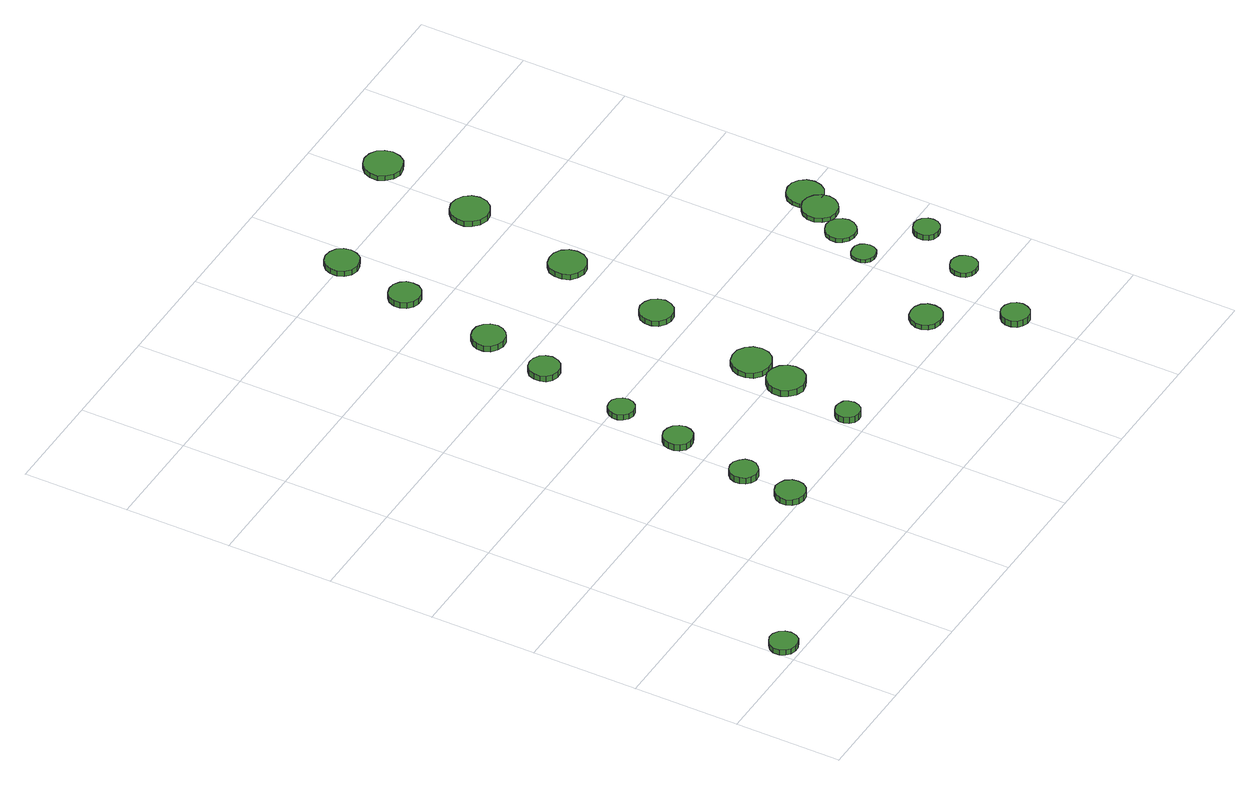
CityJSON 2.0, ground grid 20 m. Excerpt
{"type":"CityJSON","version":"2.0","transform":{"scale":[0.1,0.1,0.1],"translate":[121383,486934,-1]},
"CityObjects":{
"tree1":{"type":"SolitaryVegetationObject","attributes":{"function":"something"},"geometry":[{"type":"MultiSurface","lod":"1","boundaries":[[[0,1,2,3,4,5,6,7,8,9,10,11,12,13,14]],[[15,16,17,18,19,20,21,22,23,24,25,26,27,28,29]],[[0,29,28,1]],[[1,28,27,2]],[[2,27,26,3]],[[3,26,25,4]],[[4,25,24,5]],[[5,24,23,6]],[[6,23,22,7]],[[7,22,21,8]],[[8,21,20,9]],[[9,20,19,10]],[[10,19,18,11]],[[11,18,17,12]],[[12,17,16,13]],[[13,16,15,14]],[[14,15,29,0]]]}]},
"tree2":{"type":"SolitaryVegetationObject","attributes":{"function":"something"},"geometry":[{"type":"MultiSurface","lod":"1","boundaries":[[[30,31,32,33,34,35,36,37,38,39,40,41,42,43,44]],[[45,46,47,48,49,50,51,52,53,54,55,56,57,58,59]],[[30,59,58,31]],[[31,58,57,32]],[[32,57,56,33]],[[33,56,55,34]],[[34,55,54,35]],[[35,54,53,36]],[[36,53,52,37]],[[37,52,51,38]],[[38,51,50,39]],[[39,50,49,40]],[[40,49,48,41]],[[41,48,47,42]],[[42,47,46,43]],[[43,46,45,44]],[[44,45,59,30]]]}]},
"tree3":{"type":"SolitaryVegetationObject","attributes":{"function":"something"},"geometry":[{"type":"MultiSurface","lod":"1","boundaries":[[[60,61,62,63,64,65,66,67,68,69,70,71,72,73,74]],[[75,76,77,78,79,80,81,82,83,84,85,86,87,88,89]],[[60,89,88,61]],[[61,88,87,62]],[[62,87,86,63]],[[63,86,85,64]],[[64,85,84,65]],[[65,84,83,66]],[[66,83,82,67]],[[67,82,81,68]],[[68,81,80,69]],[[69,80,79,70]],[[70,79,78,71]],[[71,78,77,72]],[[72,77,76,73]],[[73,76,75,74]],[[74,75,89,60]]]}]},
"tree4":{"type":"SolitaryVegetationObject","attributes":{"function":"something"},"geometry":[{"type":"MultiSurface","lod":"1","boundaries":[[[90,91,92,93,94,95,96,97,98,99,100,101,102,103,104]],[[105,106,107,108,109,110,111,112,113,114,115,116,117,118,119]],[[90,119,118,91]],[[91,118,117,92]],[[92,117,116,93]],[[93,116,115,94]],[[94,115,114,95]],[[95,114,113,96]],[[96,113,112,97]],[[97,112,111,98]],[[98,111,110,99]],[[99,110,109,100]],[[100,109,108,101]],[[101,108,107,102]],[[102,107,106,103]],[[103,106,105,104]],[[104,105,119,90]]]}]},
"tree5":{"type":"SolitaryVegetationObject","attributes":{"function":"something"},"geometry":[{"type":"MultiSurface","lod":"1","boundaries":[[[120,121,122,123,124,125,126,127,128,129,130,131,132,133,134]],[[135,136,137,138,139,140,141,142,143,144,145,146,147,148,149]],[[120,149,148,121]],[[121,148,147,122]],[[122,147,146,123]],[[123,146,145,124]],[[124,145,144,125]],[[125,144,143,126]],[[126,143,142,127]],[[127,142,141,128]],[[128,141,140,129]],[[129,140,139,130]],[[130,139,138,131]],[[131,138,137,132]],[[132,137,136,133]],[[133,136,135,134]],[[134,135,149,120]]]}]},
"tree6":{"type":"SolitaryVegetationObject","attributes":{"function":"something"},"geometry":[{"type":"MultiSurface","lod":"1","boundaries":[[[150,151,152,153,154,155,156,157,158,159,160,161,162,163,164]],[[165,166,167,168,169,170,171,172,173,174,175,176,177,178,179]],[[150,179,178,151]],[[151,178,177,152]],[[152,177,176,153]],[[153,176,175,154]],[[154,175,174,155]],[[155,174,173,156]],[[156,173,172,157]],[[157,172,171,158]],[[158,171,170,159]],[[159,170,169,160]],[[160,169,168,161]],[[161,168,167,162]],[[162,167,166,163]],[[163,166,165,164]],[[164,165,179,150]]]}]},
"tree7":{"type":"SolitaryVegetationObject","attributes":{"function":"something"},"geometry":[{"type":"MultiSurface","lod":"1","boundaries":[[[180,181,182,183,184,185,186,187,188,189,190,191,192,193,194]],[[195,196,197,198,199,200,201,202,203,204,205,206,207,208,209]],[[180,209,208,181]],[[181,208,207,182]],[[182,207,206,183]],[[183,206,205,184]],[[184,205,204,185]],[[185,204,203,186]],[[186,203,202,187]],[[187,202,201,188]],[[188,201,200,189]],[[189,200,199,190]],[[190,199,198,191]],[[191,198,197,192]],[[192,197,196,193]],[[193,196,195,194]],[[194,195,209,180]]]}]},
"tree8":{"type":"SolitaryVegetationObject","attributes":{"function":"something"},"geometry":[{"type":"MultiSurface","lod":"1","boundaries":[[[210,211,212,213,214,215,216,217,218,219,220,221,222,223,224]],[[225,226,227,228,229,230,231,232,233,234,235,236,237,238,239]],[[210,239,238,211]],[[211,238,237,212]],[[212,237,236,213]],[[213,236,235,214]],[[214,235,234,215]],[[215,234,233,216]],[[216,233,232,217]],[[217,232,231,218]],[[218,231,230,219]],[[219,230,229,220]],[[220,229,228,221]],[[221,228,227,222]],[[222,227,226,223]],[[223,226,225,224]],[[224,225,239,210]]]}]},
"tree9":{"type":"SolitaryVegetationObject","attributes":{"function":"something"},"geometry":[{"type":"MultiSurface","lod":"1","boundaries":[[[240,241,242,243,244,245,246,247,248,249,250,251,252,253,254]],[[255,256,257,258,259,260,261,262,263,264,265,266,267,268,269]],[[240,269,268,241]],[[241,268,267,242]],[[242,267,266,243]],[[243,266,265,244]],[[244,265,264,245]],[[245,264,263,246]],[[246,263,262,247]],[[247,262,261,248]],[[248,261,260,249]],[[249,260,259,250]],[[250,259,258,251]],[[251,258,257,252]],[[252,257,256,253]],[[253,256,255,254]],[[254,255,269,240]]]}]},
"tree10":{"type":"SolitaryVegetationObject","attributes":{"function":"something"},"geometry":[{"type":"MultiSurface","lod":"1","boundaries":[[[270,271,272,273,274,275,276,277,278,279,280,281,282,283,284]],[[285,286,287,288,289,290,291,292,293,294,295,296,297,298,299]],[[270,299,298,271]],[[271,298,297,272]],[[272,297,296,273]],[[273,296,295,274]],[[274,295,294,275]],[[275,294,293,276]],[[276,293,292,277]],[[277,292,291,278]],[[278,291,290,279]],[[279,290,289,280]],[[280,289,288,281]],[[281,288,287,282]],[[282,287,286,283]],[[283,286,285,284]],[[284,285,299,270]]]}]},
"tree11":{"type":"SolitaryVegetationObject","attributes":{"function":"something"},"geometry":[{"type":"MultiSurface","lod":"1","boundaries":[[[300,301,302,303,304,305,306,307,308,309,310,311,312,313,314]],[[315,316,317,318,319,320,321,322,323,324,325,326,327,328,329]],[[300,329,328,301]],[[301,328,327,302]],[[302,327,326,303]],[[303,326,325,304]],[[304,325,324,305]],[[305,324,323,306]],[[306,323,322,307]],[[307,322,321,308]],[[308,321,320,309]],[[309,320,319,310]],[[310,319,318,311]],[[311,318,317,312]],[[312,317,316,313]],[[313,316,315,314]],[[314,315,329,300]]]}]},
"tree12":{"type":"SolitaryVegetationObject","attributes":{"function":"something"},"geometry":[{"type":"MultiSurface","lod":"1","boundaries":[[[330,331,332,333,334,335,336,337,338,339,340,341,342,343,344]],[[345,346,347,348,349,350,351,352,353,354,355,356,357,358,359]],[[330,359,358,331]],[[331,358,357,332]],[[332,357,356,333]],[[333,356,355,334]],[[334,355,354,335]],[[335,354,353,336]],[[336,353,352,337]],[[337,352,351,338]],[[338,351,350,339]],[[339,350,349,340]],[[340,349,348,341]],[[341,348,347,342]],[[342,347,346,343]],[[343,346,345,344]],[[344,345,359,330]]]}]},
"tree13":{"type":"SolitaryVegetationObject","attributes":{"function":"something"},"geometry":[{"type":"MultiSurface","lod":"1","boundaries":[[[360,361,362,363,364,365,366,367,368,369,370,371,372,373,374]],[[375,376,377,378,379,380,381,382,383,384,385,386,387,388,389]],[[360,389,388,361]],[[361,388,387,362]],[[362,387,386,363]],[[363,386,385,364]],[[364,385,384,365]],[[365,384,383,366]],[[366,383,382,367]],[[367,382,381,368]],[[368,381,380,369]],[[369,380,379,370]],[[370,379,378,371]],[[371,378,377,372]],[[372,377,376,373]],[[373,376,375,374]],[[374,375,389,360]]]}]},
"tree14":{"type":"SolitaryVegetationObject","attributes":{"function":"something"},"geometry":[{"type":"MultiSurface","lod":"1","boundaries":[[[390,391,392,393,394,395,396,397,398,399,400,401,402,403,404]],[[405,406,407,408,409,410,411,412,413,414,415,416,417,418,419]],[[390,419,418,391]],[[391,418,417,392]],[[392,417,416,393]],[[393,416,415,394]],[[394,415,414,395]],[[395,414,413,396]],[[396,413,412,397]],[[397,412,411,398]],[[398,411,410,399]],[[399,410,409,400]],[[400,409,408,401]],[[401,408,407,402]],[[402,407,406,403]],[[403,406,405,404]],[[404,405,419,390]]]}]},
"tree15":{"type":"SolitaryVegetationObject","attributes":{"function":"something"},"geometry":[{"type":"MultiSurface","lod":"1","boundaries":[[[420,421,422,423,424,425,426,427,428,429,430,431,432,433,434]],[[435,436,437,438,439,440,441,442,443,444,445,446,447,448,449]],[[420,449,448,421]],[[421,448,447,422]],[[422,447,446,423]],[[423,446,445,424]],[[424,445,444,425]],[[425,444,443,426]],[[426,443,442,427]],[[427,442,441,428]],[[428,441,440,429]],[[429,440,439,430]],[[430,439,438,431]],[[431,438,437,432]],[[432,437,436,433]],[[433,436,435,434]],[[434,435,449,420]]]}]},
"tree16":{"type":"SolitaryVegetationObject","attributes":{"function":"something"},"geometry":[{"type":"MultiSurface","lod":"1","boundaries":[[[450,451,452,453,454,455,456,457,458,459,460,461,462,463,464]],[[465,466,467,468,469,470,471,472,473,474,475,476,477,478,479]],[[450,479,478,451]],[[451,478,477,452]],[[452,477,476,453]],[[453,476,475,454]],[[454,475,474,455]],[[455,474,473,456]],[[456,473,472,457]],[[457,472,471,458]],[[458,471,470,459]],[[459,470,469,460]],[[460,469,468,461]],[[461,468,467,462]],[[462,467,466,463]],[[463,466,465,464]],[[464,465,479,450]]]}]},
"tree17":{"type":"SolitaryVegetationObject","attributes":{"function":"something"},"geometry":[{"type":"MultiSurface","lod":"1","boundaries":[[[480,481,482,483,484,485,486,487,488,489,490,491,492,493,494]],[[495,496,497,498,499,500,501,502,503,504,505,506,507,508,509]],[[480,509,508,481]],[[481,508,507,482]],[[482,507,506,483]],[[483,506,505,484]],[[484,505,504,485]],[[485,504,503,486]],[[486,503,502,487]],[[487,502,501,488]],[[488,501,500,489]],[[489,500,499,490]],[[490,499,498,491]],[[491,498,497,492]],[[492,497,496,493]],[[493,496,495,494]],[[494,495,509,480]]]}]},
"tree18":{"type":"SolitaryVegetationObject","attributes":{"function":"something"},"geometry":[{"type":"MultiSurface","lod":"1","boundaries":[[[510,511,512,513,514,515,516,517,518,519,520,521,522,523,524]],[[525,526,527,528,529,530,531,532,533,534,535,536,537,538,539]],[[510,539,538,511]],[[511,538,537,512]],[[512,537,536,513]],[[513,536,535,514]],[[514,535,534,515]],[[515,534,533,516]],[[516,533,532,517]],[[517,532,531,518]],[[518,531,530,519]],[[519,530,529,520]],[[520,529,528,521]],[[521,528,527,522]],[[522,527,526,523]],[[523,526,525,524]],[[524,525,539,510]]]}]},
"tree19":{"type":"SolitaryVegetationObject","attributes":{"function":"something"},"geometry":[{"type":"MultiSurface","lod":"1","boundaries":[[[540,541,542,543,544,545,546,547,548,549,550,551,552,553,554]],[[555,556,557,558,559,560,561,562,563,564,565,566,567,568,569]],[[540,569,568,541]],[[541,568,567,542]],[[542,567,566,543]],[[543,566,565,544]],[[544,565,564,545]],[[545,564,563,546]],[[546,563,562,547]],[[547,562,561,548]],[[548,561,560,549]],[[549,560,559,550]],[[550,559,558,551]],[[551,558,557,552]],[[552,557,556,553]],[[553,556,555,554]],[[554,555,569,540]]]}]},
"tree20":{"type":"SolitaryVegetationObject","attributes":{"function":"something"},"geometry":[{"type":"MultiSurface","lod":"1","boundaries":[[[570,571,572,573,574,575,576,577,578,579,580,581,582,583,584]],[[585,586,587,588,589,590,591,592,593,594,595,596,597,598,599]],[[570,599,598,571]],[[571,598,597,572]],[[572,597,596,573]],[[573,596,595,574]],[[574,595,594,575]],[[575,594,593,576]],[[576,593,592,577]],[[577,592,591,578]],[[578,591,590,579]],[[579,590,589,580]],[[580,589,588,581]],[[581,588,587,582]],[[582,587,586,583]],[[583,586,585,584]],[[584,585,599,570]]]}]},
"tree21":{"type":"SolitaryVegetationObject","attributes":{"function":"something"},"geometry":[{"type":"MultiSurface","lod":"1","boundaries":[[[600,601,602,603,604,605,606,607,608,609,610,611,612,613,614]],[[615,616,617,618,619,620,621,622,623,624,625,626,627,628,629]],[[600,629,628,601]],[[601,628,627,602]],[[602,627,626,603]],[[603,626,625,604]],[[604,625,624,605]],[[605,624,623,606]],[[606,623,622,607]],[[607,622,621,608]],[[608,621,620,609]],[[609,620,619,610]],[[610,619,618,611]],[[611,618,617,612]],[[612,617,616,613]],[[613,616,615,614]],[[614,615,629,600]]]}]},
"tree22":{"type":"SolitaryVegetationObject","attributes":{"function":"something"},"geometry":[{"type":"MultiSurface","lod":"1","boundaries":[[[630,631,632,633,634,635,636,637,638,639,640,641,642,643,644]],[[645,646,647,648,649,650,651,652,653,654,655,656,657,658,659]],[[630,659,658,631]],[[631,658,657,632]],[[632,657,656,633]],[[633,656,655,634]],[[634,655,654,635]],[[635,654,653,636]],[[636,653,652,637]],[[637,652,651,638]],[[638,651,650,639]],[[639,650,649,640]],[[640,649,648,641]],[[641,648,647,642]],[[642,647,646,643]],[[643,646,645,644]],[[644,645,659,630]]]}]},
"tree23":{"type":"SolitaryVegetationObject","attributes":{"function":"something"},"geometry":[{"type":"MultiSurface","lod":"1","boundaries":[[[660,661,662,663,664,665,666,667,668,669,670,671,672,673,674]],[[675,676,677,678,679,680,681,682,683,684,685,686,687,688,689]],[[660,689,688,661]],[[661,688,687,662]],[[662,687,686,663]],[[663,686,685,664]],[[664,685,684,665]],[[665,684,683,666]],[[666,683,682,667]],[[667,682,681,668]],[[668,681,680,669]],[[669,680,679,670]],[[670,679,678,671]],[[671,678,677,672]],[[672,677,676,673]],[[673,676,675,674]],[[674,675,689,660]]]}]},
"tree24":{"type":"SolitaryVegetationObject","attributes":{"function":"something"},"geometry":[{"type":"MultiSurface","lod":"1","boundaries":[[[690,691,692,693,694,695,696,697,698,699,700,701,702,703,704]],[[705,706,707,708,709,710,711,712,713,714,715,716,717,718,719]],[[690,719,718,691]],[[691,718,717,692]],[[692,717,716,693]],[[693,716,715,694]],[[694,715,714,695]],[[695,714,713,696]],[[696,713,712,697]],[[697,712,711,698]],[[698,711,710,699]],[[699,710,709,700]],[[700,709,708,701]],[[701,708,707,702]],[[702,707,706,703]],[[703,706,705,704]],[[704,705,719,690]]]}]}
},
"vertices":[
[53,35,17],[51,45,17],[45,54,17],[35,60,17],[24,61,17],[14,57,17],[6,50,17],[1,40,17],[1,29,17],[6,19,17],[14,12,17],[24,9,17],[35,10,17],[45,15,17],[51,24,17],[51,24,6],[45,15,6],[35,10,6],[24,9,6],[14,12,6],[6,19,6],[1,29,6],[1,40,6],[6,50,6],[14,57,6],[24,61,6],[35,60,6],[45,54,6],[51,45,6],[53,35,6],
[408,218,27],[406,229,27],[399,239,27],[389,244,27],[378,246,27],[367,242,27],[358,234,27],[353,224,27],[353,212,27],[358,202,27],[367,194,27],[378,190,27],[389,192,27],[399,197,27],[406,207,27],[406,207,15],[399,197,15],[389,192,15],[378,190,15],[367,194,15],[358,202,15],[353,212,15],[353,224,15],[358,234,15],[367,242,15],[378,246,15],[389,244,15],[399,239,15],[406,229,15],[408,218,15],
[422,318,23],[420,329,23],[413,337,23],[404,343,23],[393,344,23],[383,341,23],[375,333,23],[371,323,23],[371,313,23],[375,303,23],[383,296,23],[393,292,23],[404,293,23],[413,299,23],[420,308,23],[420,308,10],[413,299,10],[404,293,10],[393,292,10],[383,296,10],[375,303,10],[371,313,10],[371,323,10],[375,333,10],[383,341,10],[393,344,10],[404,343,10],[413,337,10],[420,329,10],[422,318,10],
[452,464,19],[450,475,19],[443,484,19],[433,489,19],[422,491,19],[411,487,19],[403,480,19],[399,469,19],[399,458,19],[403,448,19],[411,440,19],[422,437,19],[433,438,19],[443,443,19],[450,453,19],[450,453,6],[443,443,6],[433,438,6],[422,437,6],[411,440,6],[403,448,6],[399,458,6],[399,469,6],[403,480,6],[411,487,6],[422,491,6],[433,489,6],[443,484,6],[450,475,6],[452,464,6],
[472,588,17],[470,598,17],[464,606,17],[456,611,17],[446,612,17],[436,609,17],[429,602,17],[425,593,17],[425,583,17],[429,574,17],[436,567,17],[446,564,17],[456,565,17],[464,570,17],[470,578,17],[470,578,6],[464,570,6],[456,565,6],[446,564,6],[436,567,6],[429,574,6],[425,583,6],[425,593,6],[429,602,6],[436,609,6],[446,612,6],[456,611,6],[464,606,6],[470,598,6],[472,588,6],
[647,241,23],[645,250,23],[640,258,23],[631,262,23],[622,263,23],[613,260,23],[606,254,23],[602,246,23],[602,236,23],[606,228,23],[613,221,23],[622,218,23],[631,219,23],[640,224,23],[645,232,23],[645,232,10],[640,224,10],[631,219,10],[622,218,10],[613,221,10],[606,228,10],[602,236,10],[602,246,10],[606,254,10],[613,260,10],[622,263,10],[631,262,10],[640,258,10],[645,250,10],[647,241,10],
[508,757,18],[505,769,18],[499,778,18],[488,784,18],[476,785,18],[465,782,18],[456,774,18],[452,763,18],[452,751,18],[456,740,18],[465,732,18],[476,729,18],[488,730,18],[499,736,18],[505,745,18],[505,745,6],[499,736,6],[488,730,6],[476,729,6],[465,732,6],[456,740,6],[452,751,6],[452,763,6],[456,774,6],[465,782,6],[476,785,6],[488,784,6],[499,778,6],[505,769,6],[508,757,6],
[687,378,19],[684,392,19],[675,404,19],[662,411,19],[648,413,19],[634,408,19],[623,398,19],[617,385,19],[617,370,19],[623,357,19],[634,347,19],[648,342,19],[662,344,19],[675,351,19],[684,363,19],[684,363,6],[675,351,6],[662,344,6],[648,342,6],[634,347,6],[623,357,6],[617,370,6],[617,385,6],[623,398,6],[634,408,6],[648,413,6],[662,411,6],[675,404,6],[684,392,6],[687,378,6],
[537,881,18],[534,894,18],[527,904,18],[516,911,18],[503,912,18],[491,908,18],[481,899,18],[476,888,18],[476,875,18],[481,863,18],[491,855,18],[503,851,18],[516,852,18],[527,859,18],[534,869,18],[534,869,6],[527,859,6],[516,852,6],[503,851,6],[491,855,6],[481,863,6],[476,875,6],[476,888,6],[481,899,6],[491,908,6],[503,912,6],[516,911,6],[527,904,6],[534,894,6],[537,881,6],
[704,454,17],[701,469,17],[692,481,17],[679,489,17],[664,490,17],[649,486,17],[638,475,17],[632,462,17],[632,447,17],[638,433,17],[649,423,17],[664,418,17],[679,420,17],[692,427,17],[701,439,17],[701,439,6],[692,427,6],[679,420,6],[664,418,6],[649,423,6],[638,433,6],[632,447,6],[632,462,6],[638,475,6],[649,486,6],[664,490,6],[679,489,6],[692,481,6],[701,469,6],[704,454,6],
[567,1064,18],[565,1076,18],[558,1085,18],[547,1092,18],[535,1093,18],[523,1089,18],[514,1081,18],[509,1070,18],[509,1058,18],[514,1047,18],[523,1038,18],[535,1035,18],[547,1036,18],[558,1042,18],[565,1052,18],[565,1052,6],[558,1042,6],[547,1036,6],[535,1035,6],[523,1038,6],[514,1047,6],[509,1058,6],[509,1070,6],[514,1081,6],[523,1089,6],[535,1093,6],[547,1092,6],[558,1085,6],[565,1076,6],[567,1064,6],
[738,663,17],[735,676,17],[728,686,17],[717,692,17],[704,694,17],[692,690,17],[682,681,17],[677,670,17],[677,657,17],[682,645,17],[692,636,17],[704,632,17],[717,634,17],[728,640,17],[735,651,17],[735,651,6],[728,640,6],[717,634,6],[704,632,6],[692,636,6],[682,645,6],[677,657,6],[677,670,6],[682,681,6],[692,690,6],[704,694,6],[717,692,6],[728,686,6],[735,676,6],[738,663,6],
[595,1202,17],[592,1214,17],[585,1225,17],[573,1231,17],[560,1233,17],[548,1229,17],[538,1220,17],[533,1208,17],[533,1195,17],[538,1183,17],[548,1174,17],[560,1170,17],[573,1172,17],[585,1178,17],[592,1189,17],[592,1189,6],[585,1178,6],[573,1172,6],[560,1170,6],[548,1174,6],[538,1183,6],[533,1195,6],[533,1208,6],[538,1220,6],[548,1229,6],[560,1233,6],[573,1231,6],[585,1225,6],[592,1214,6],[595,1202,6],
[951,252,17],[949,264,17],[942,274,17],[931,280,17],[919,281,17],[907,278,17],[898,269,17],[893,258,17],[893,246,17],[898,235,17],[907,227,17],[919,223,17],[931,224,17],[942,230,17],[949,240,17],[949,240,7],[942,230,7],[931,224,7],[919,223,7],[907,227,7],[898,235,7],[893,246,7],[893,258,7],[898,269,7],[907,278,7],[919,281,7],[931,280,7],[942,274,7],[949,264,7],[951,252,7],
[781,860,17],[778,874,17],[770,886,17],[757,893,17],[743,894,17],[729,890,17],[718,880,17],[713,867,17],[713,853,17],[718,839,17],[729,830,17],[743,825,17],[757,827,17],[770,834,17],[778,846,17],[778,846,6],[770,834,6],[757,827,6],[743,825,6],[729,830,6],[718,839,6],[713,853,6],[713,867,6],[718,880,6],[729,890,6],[743,894,6],[757,893,6],[770,886,6],[778,874,6],[781,860,6],
[1022,118,23],[1020,129,23],[1014,137,23],[1004,143,23],[993,144,23],[983,141,23],[975,133,23],[971,124,23],[971,113,23],[975,103,23],[983,96,23],[993,92,23],[1004,93,23],[1014,99,23],[1020,108,23],[1020,108,10],[1014,99,10],[1004,93,10],[993,92,10],[983,96,10],[975,103,10],[971,113,10],[971,124,10],[975,133,10],[983,141,10],[993,144,10],[1004,143,10],[1014,137,10],[1020,129,10],[1022,118,10],
[828,1078,17],[825,1092,17],[816,1104,17],[803,1111,17],[789,1113,17],[774,1108,17],[763,1098,17],[757,1085,17],[757,1070,17],[763,1057,17],[774,1047,17],[789,1042,17],[803,1044,17],[816,1051,17],[825,1063,17],[825,1063,6],[816,1051,6],[803,1044,6],[789,1042,6],[774,1047,6],[763,1057,6],[757,1070,6],[757,1085,6],[763,1098,6],[774,1108,6],[789,1113,6],[803,1111,6],[816,1104,6],[825,1092,6],[828,1078,6],
[1044,431,14],[1042,440,14],[1037,447,14],[1029,452,14],[1020,452,14],[1011,450,14],[1004,444,14],[1001,435,14],[1001,426,14],[1004,418,14],[1011,412,14],[1020,409,14],[1029,410,14],[1037,414,14],[1042,422,14],[1042,422,7],[1037,414,7],[1029,410,7],[1020,409,7],[1011,412,7],[1004,418,7],[1001,426,7],[1001,435,7],[1004,444,7],[1011,450,7],[1020,452,7],[1029,452,7],[1037,447,7],[1042,440,7],[1044,431,7],
[1099,262,16],[1097,272,16],[1091,281,16],[1082,286,16],[1072,287,16],[1062,284,16],[1054,277,16],[1050,267,16],[1050,257,16],[1054,248,16],[1062,241,16],[1072,238,16],[1082,239,16],[1091,244,16],[1097,252,16],[1097,252,7],[1091,244,7],[1082,239,7],[1072,238,7],[1062,241,7],[1054,248,7],[1050,257,7],[1050,267,7],[1054,277,7],[1062,284,7],[1072,287,7],[1082,286,7],[1091,281,7],[1097,272,7],[1099,262,7],
[1086,496,14],[1084,507,14],[1077,517,14],[1067,523,14],[1055,524,14],[1044,520,14],[1035,513,14],[1030,502,14],[1030,490,14],[1035,479,14],[1044,472,14],[1055,468,14],[1067,469,14],[1077,475,14],[1084,485,14],[1084,485,6],[1077,475,6],[1067,469,6],[1055,468,6],[1044,472,6],[1035,479,6],[1030,490,6],[1030,502,6],[1035,513,6],[1044,520,6],[1055,524,6],[1067,523,6],[1077,517,6],[1084,507,6],[1086,496,6],
[864,1269,16],[861,1283,16],[853,1295,16],[840,1302,16],[825,1304,16],[811,1299,16],[800,1289,16],[794,1276,16],[794,1261,16],[800,1248,16],[811,1238,16],[825,1233,16],[840,1235,16],[853,1242,16],[861,1254,16],[861,1254,6],[853,1242,6],[840,1235,6],[825,1233,6],[811,1238,6],[800,1248,6],[794,1261,6],[794,1276,6],[800,1289,6],[811,1299,6],[825,1304,6],[840,1302,6],[853,1295,6],[861,1283,6],[864,1269,6],
[1155,368,17],[1153,377,17],[1147,386,17],[1139,391,17],[1129,392,17],[1119,388,17],[1112,382,17],[1108,373,17],[1108,363,17],[1112,353,17],[1119,347,17],[1129,344,17],[1139,345,17],[1147,350,17],[1153,358,17],[1153,358,6],[1147,350,6],[1139,345,6],[1129,344,6],[1119,347,6],[1112,353,6],[1108,363,6],[1108,373,6],[1112,382,6],[1119,388,6],[1129,392,6],[1139,391,6],[1147,386,6],[1153,377,6],[1155,368,6],
[1125,556,15],[1122,569,15],[1114,580,15],[1103,587,15],[1089,589,15],[1076,584,15],[1066,575,15],[1060,563,15],[1060,549,15],[1066,537,15],[1076,527,15],[1089,523,15],[1103,525,15],[1114,532,15],[1122,543,15],[1122,543,6],[1114,532,6],[1103,525,6],[1089,523,6],[1076,527,6],[1066,537,6],[1060,549,6],[1060,563,6],[1066,575,6],[1076,584,6],[1089,589,6],[1103,587,6],[1114,580,6],[1122,569,6],[1125,556,6],
[1149,598,14],[1146,612,14],[1138,623,14],[1126,630,14],[1112,631,14],[1098,627,14],[1088,618,14],[1082,605,14],[1082,591,14],[1088,578,14],[1098,569,14],[1112,565,14],[1126,566,14],[1138,573,14],[1146,584,14],[1146,584,6],[1138,573,6],[1126,566,6],[1112,565,6],[1098,569,6],[1088,578,6],[1082,591,6],[1082,605,6],[1088,618,6],[1098,627,6],[1112,631,6],[1126,630,6],[1138,623,6],[1146,612,6],[1149,598,6]
]}
